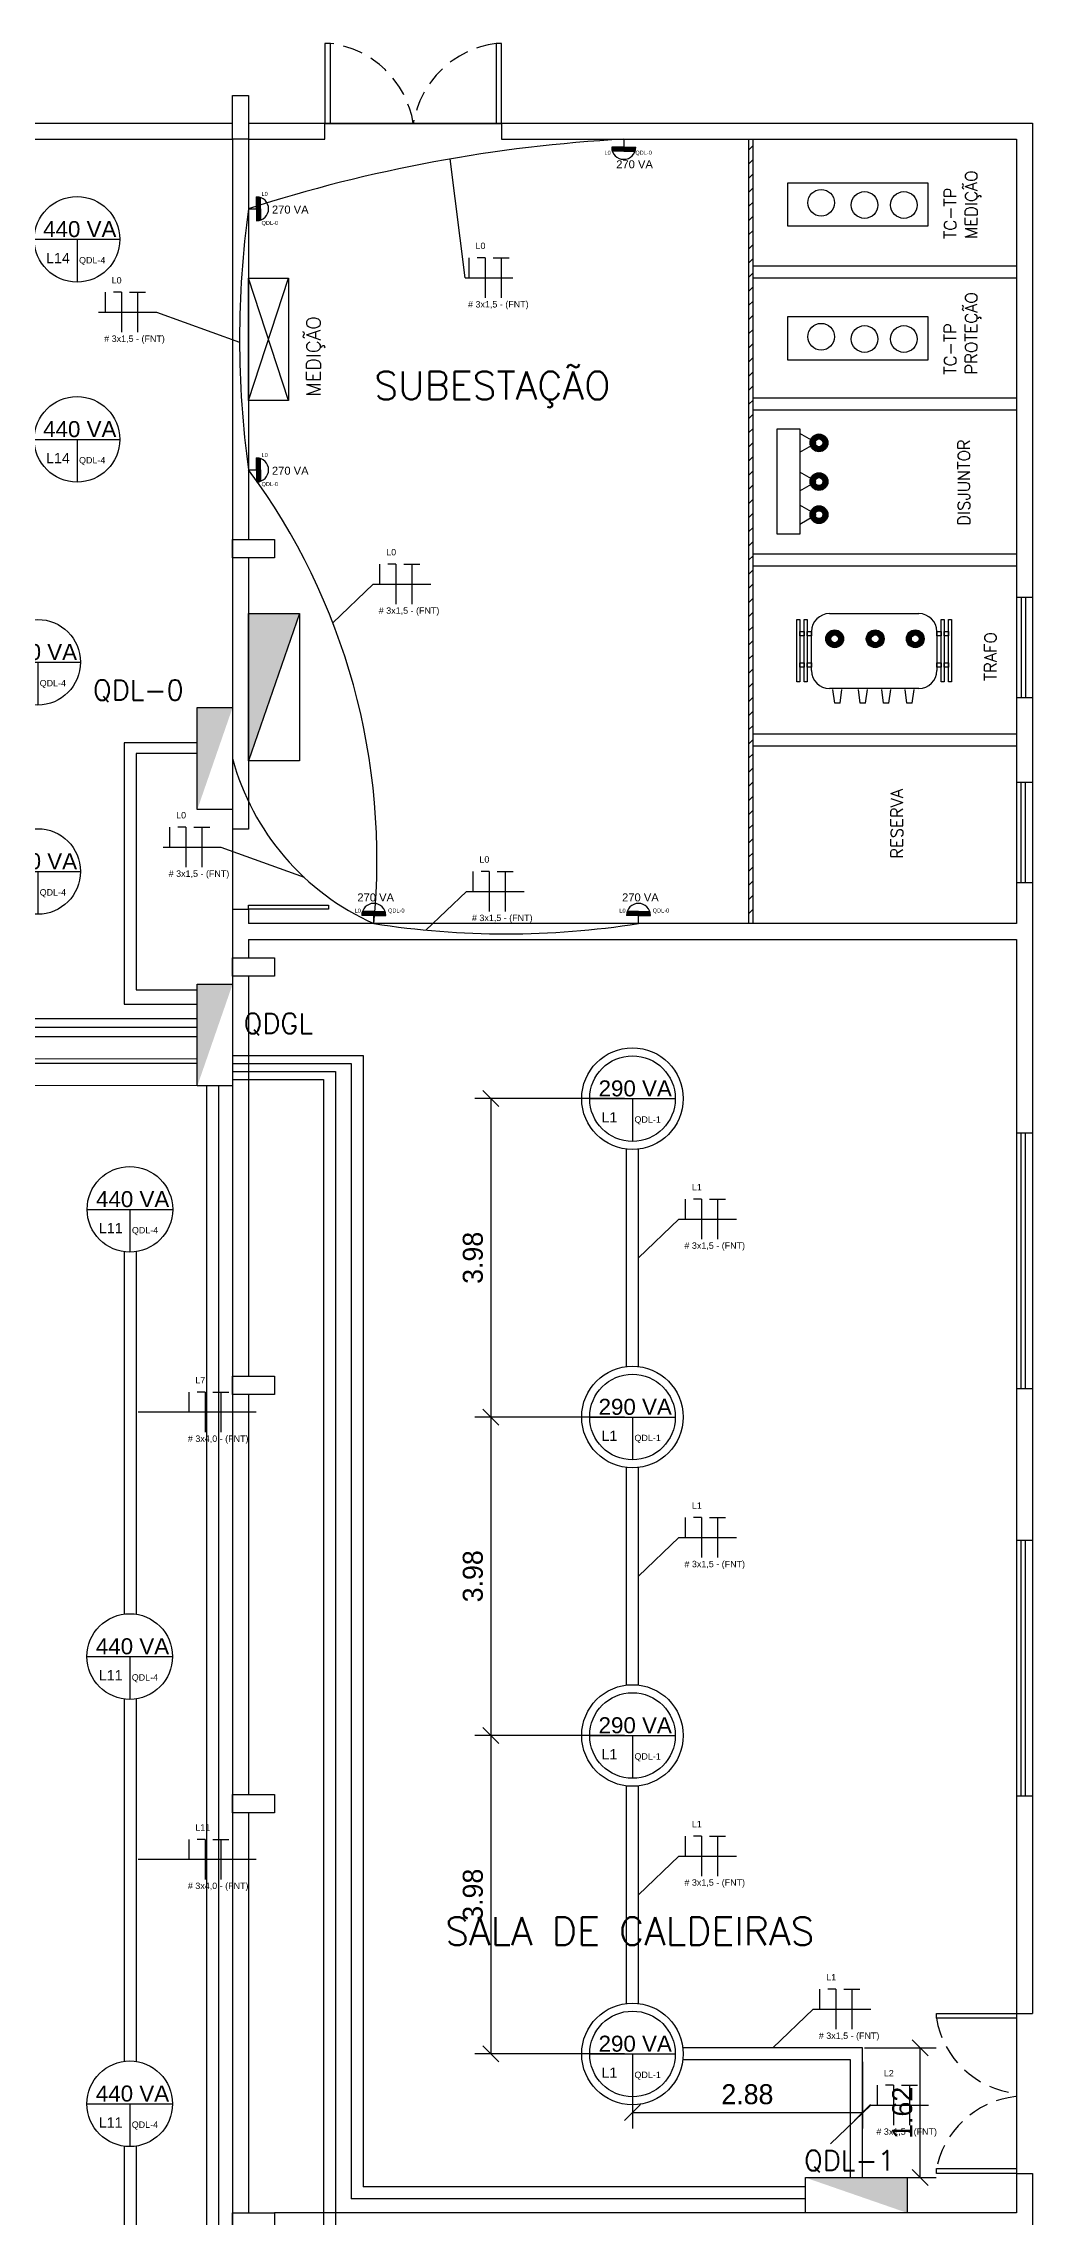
# Model space of a CAD drawing. Extents: x 196 to 487, y -48 to 152.
# Drawn here: x 315.11 to 327.48, y 34.93 to 62.09 of the extents above; entities that cross this region are included whole.
import ezdxf

# ---------------------------------------------------------------- set-up
doc = ezdxf.new("R2010")
doc.units = 0
doc.header["$MEASUREMENT"] = 0
doc.linetypes.add('DASHED2', pattern=[0.375, 0.25, -0.125])
doc.layers.get('0').update_dxf_attribs({"linetype": 'CONTINUOUS'})
doc.layers.get('DEFPOINTS').update_dxf_attribs({"linetype": 'CONTINUOUS'})
for name, color, linetype in [('_ARQ', 5, 'CONTINUOUS'), ('_ARQ-TEXTO', 4, 'CONTINUOUS'), ('_ELT-Eletrocalhas', 9, 'CONTINUOUS'), ('_ELT-Eletroduto', 7, 'CONTINUOUS'), ('_ELT-LUMINÁRIA', 2, 'CONTINUOUS'), ('_ELT-PONTO', 2, 'CONTINUOUS'), ('_ELT-PONTO-TEXTO', 4, 'CONTINUOUS'), ('ELET_FIAÇÃO', 1, 'CONTINUOUS')]:
    doc.layers.add(name, color=color, linetype=linetype)
doc.styles.add('ARIAL', font='arial.ttf')
doc.styles.add('ROMANS', font='romans')
doc.dimstyles.new('LUMINOTECNICO', dxfattribs={"dimscale": 0, "dimtxt": 0.25, "dimasz": 0.2, "dimexe": 0.2, "dimexo": 0.1, "dimgap": 0.1, "dimtad": 1, "dimdsep": 46, "dimtxsty": 'Standard', "dimblk1": 'OBLIQUE', "dimblk2": 'OBLIQUE', "dimsah": 1, "dimcen": 0.2, "dimadec": 1, "dimazin": 0, "dimtfac": 1, "dimtmove": 0, "dimatfit": 3, "dimldrblk": 'OBLIQUE', "dimfxl": 1, "dimtolj": 1, "dimtzin": 0, "dimarcsym": 0})

# ---------------------------------------------------------------- blocks, each defined once
blk = doc.blocks.new('Arandela')
at = {"layer": '_ELT-LUMINÁRIA', "linetype": 'Continuous'}
h = blk.add_hatch(color=256, dxfattribs=at)
h.dxf.hatch_style = 1
h.paths.add_polyline_path([(0.15, -0.1), (0, -0.1), (-0.15, -0.1, 0.085164), (-0.141, -0.15), (0, -0.15), (0.141, -0.15, 0.085164)])
for p, q in [((0, 0), (0, -0.1)), ((0, -0.1), (-0.15, -0.1)), ((0, -0.15), (-0.141, -0.15)), ((0, -0.1), (0.15, -0.1)), ((0, -0.15), (0.141, -0.15))]:
    blk.add_line(p, q, dxfattribs=at)
blk.add_arc((0, -0.1), 0.15, 180, 0, dxfattribs=at)
at = {"layer": '_ELT-LUMINÁRIA', "linetype": 'Continuous', "style": 'ARIAL'}
for tag, p, height in [('C', (-0.24, -0.193), 0.05), ('P', (-0.093, -0.362), 0.1), ('A', (0.146, -0.192), 0.05)]:
    blk.add_attdef(tag, p, '', height=height, dxfattribs=at)
blk = doc.blocks.new('Lum_sub')
at = {"layer": '_ELT-LUMINÁRIA', "linetype": 'Continuous'}
h = blk.add_hatch(color=256, dxfattribs=at)
h.dxf.hatch_style = 1
h.paths.add_polyline_path([(241.443, 60.598), (241.443, 60.448), (241.443, 60.298, 0.085164), (241.493, 60.307), (241.493, 60.448), (241.493, 60.589, 0.085164)])
for p, q in [((241.443, 60.448), (241.443, 60.598)), ((241.493, 60.448), (241.493, 60.589)), ((241.343, 60.448), (241.443, 60.448)), ((241.443, 60.448), (241.443, 60.298)), ((241.493, 60.448), (241.493, 60.307))]:
    blk.add_line(p, q, dxfattribs=at)
blk.add_arc((241.443, 60.448), 0.15, 270, 90, dxfattribs=at)
at = {"layer": '_ELT-LUMINÁRIA', "linetype": 'Continuous', "attachment_point": 1, "style": 'ARIAL'}
for s, width, insert, char_height in [('L0', 0.12145, (241.505, 60.659), 0.05), ('QDL-0', 0.12145, (241.505, 60.296), 0.05), ('270 VA', 0.49897, (241.635, 60.488), 0.1)]:
    blk.add_mtext_dynamic_manual_height_columns(s, width=width, gutter_width=0.4, heights=[0], dxfattribs=dict(at, insert=insert, char_height=char_height))
blk = doc.blocks.new('lum-subs2')
at = {"layer": '_ELT-LUMINÁRIA', "linetype": 'Continuous'}
h = blk.add_hatch(color=256, dxfattribs=at)
h.dxf.hatch_style = 1
h.paths.add_polyline_path([(244.169, -8.241), (244.319, -8.241), (244.469, -8.241, 0.085164), (244.461, -8.191), (244.319, -8.191), (244.178, -8.191, 0.085164)])
for p, q in [((244.319, -8.241), (244.169, -8.241)), ((244.319, -8.191), (244.178, -8.191)), ((244.319, -8.191), (244.461, -8.191)), ((244.319, -8.341), (244.319, -8.241)), ((244.319, -8.241), (244.469, -8.241))]:
    blk.add_line(p, q, dxfattribs=at)
blk.add_arc((244.319, -8.241), 0.15, 0, 180, dxfattribs=at)
at = {"layer": '_ELT-LUMINÁRIA', "linetype": 'Continuous', "attachment_point": 1, "style": 'ARIAL'}
for s, width, insert, char_height in [('270 VA', 0.49897, (244.114, -7.966), 0.1), ('L0', 0.12145, (244.08, -8.156), 0.05), ('QDL-0', 0.12145, (244.498, -8.155), 0.05)]:
    blk.add_mtext_dynamic_manual_height_columns(s, width=width, gutter_width=0.4, heights=[0], dxfattribs=dict(at, insert=insert, char_height=char_height))
blk = doc.blocks.new('Lum_VSódio')
at = {"layer": '_ELT-LUMINÁRIA', "linetype": 'Continuous'}
for points in [[(-0.535, 0), (0, 0), (0.535, 0)], [(0, 0), (0, -0.535)]]:
    blk.add_lwpolyline(points, dxfattribs=at)
for radius in [0.635, 0.535]:
    blk.add_circle((0, 0), radius, dxfattribs=at)
at = {"layer": '_ELT-LUMINÁRIA', "linetype": 'Continuous', "style": 'ARIAL'}
for tag, p, height in [('P', (-0.424, 0.028), 0.2), ('C', (-0.388, -0.298), 0.128), ('A', (0.025, -0.301), 0.08)]:
    blk.add_attdef(tag, p, '', height=height, dxfattribs=at)
blk = doc.blocks.new('FIACAO_ELETRO')
at = {"layer": 'ELET_FIAÇÃO', "linetype": 'Continuous'}
for p, q in [((0.589, 0.483), (0.589, 0.733)), ((0.789, 0.733), (0.689, 0.733)), ((0.789, 0.733), (0.789, 0.233)), ((0.889, 0.733), (1.089, 0.733)), ((0.989, 0.733), (0.989, 0.233))]:
    blk.add_line(p, q, dxfattribs=at)
at = {"layer": 'ELET_FIAÇÃO', "color": 7, "linetype": 'Continuous'}
for points in [[(0.505, 0.483), (0, 0)], [(0.505, 0.483), (1.227, 0.483)]]:
    blk.add_lwpolyline(points, dxfattribs=at)
at = {"layer": 'ELET_FIAÇÃO', "color": 7, "linetype": 'Continuous', "style": 'ARIAL'}
for tag, p in [('C', (0.668, 0.843)), ('B', (0.575, 0.113))]:
    blk.add_attdef(tag, p, '', height=0.08, dxfattribs=at)
blk = doc.blocks.new('ficao_qualidade')
at = {"layer": 'ELET_FIAÇÃO', "linetype": 'Continuous'}
for p, q in [((0.236, -1.487), (0.236, -1.237)), ((0.436, -1.237), (0.336, -1.237)), ((0.436, -1.237), (0.436, -1.737)), ((0.536, -1.237), (0.736, -1.237)), ((0.636, -1.237), (0.636, -1.737))]:
    blk.add_line(p, q, dxfattribs=at)
at = {"layer": 'ELET_FIAÇÃO', "color": 7, "linetype": 'Continuous'}
for points in [[(0.184, -1.487), (0, 0)], [(0.184, -1.487), (0.78, -1.487)]]:
    blk.add_lwpolyline(points, dxfattribs=at)
at = {"layer": 'ELET_FIAÇÃO', "color": 7, "linetype": 'Continuous', "style": 'ARIAL'}
for tag, p in [('C', (0.315, -1.127)), ('B', (0.222, -1.857))]:
    blk.add_attdef(tag, p, '', height=0.08, dxfattribs=at)
blk = doc.blocks.new('FIACAO_BANHEIRO')
at = {"layer": 'ELET_FIAÇÃO', "linetype": 'Continuous'}
for p, q in [((-1.679, 0.375), (-1.679, 0.625)), ((-1.479, 0.625), (-1.579, 0.625)), ((-1.479, 0.625), (-1.479, 0.125)), ((-1.379, 0.625), (-1.179, 0.625)), ((-1.279, 0.625), (-1.279, 0.125))]:
    blk.add_line(p, q, dxfattribs=at)
at = {"layer": 'ELET_FIAÇÃO', "color": 7, "linetype": 'Continuous'}
for points in [[(-1.763, 0.375), (-1.041, 0.375)], [(-1.041, 0.375), (0, 0)]]:
    blk.add_lwpolyline(points, dxfattribs=at)
at = {"layer": 'ELET_FIAÇÃO', "color": 7, "linetype": 'Continuous', "style": 'ARIAL'}
for tag, p in [('C', (-1.6, 0.734)), ('B', (-1.693, 0.004))]:
    blk.add_attdef(tag, p, '', height=0.08, dxfattribs=at)
blk = doc.blocks.new('_OBLIQUE')
at = {"color": 0, "linetype": 'ByBlock'}
blk.add_line((-0.5, -0.5), (0.5, 0.5), dxfattribs=at)
blk = doc.blocks.new('*D84')
at = {"layer": '_ELT-Eletroduto', "color": 0, "linetype": 'Continuous', "lineweight": -2, "transparency": 16777216}
for p, q in [((322.375, 48.905), (320.505, 48.905)), ((320.705, 48.905), (320.705, 44.925)), ((322.375, 44.925), (320.505, 44.925))]:
    blk.add_line(p, q, dxfattribs=at)
at = {"layer": 'DEFPOINTS', "color": 0, "linetype": 'Continuous', "transparency": 16777216}
for p in [(322.475, 48.905), (320.705, 44.925), (322.475, 44.925)]:
    blk.add_point(p, dxfattribs=at)
at = {"layer": '_ELT-Eletroduto', "color": 0, "linetype": 'Continuous', "lineweight": -2, "transparency": 16777216, "xscale": 0.2, "yscale": 0.2, "zscale": 0.2}
for p, rotation in [((320.705, 48.905), 90), ((320.705, 44.925), 270)]:
    blk.add_blockref('_OBLIQUE', p, dxfattribs=dict(at, rotation=rotation))
at = {"layer": '_ELT-Eletroduto', "color": 0, "linetype": 'Continuous', "transparency": 16777216, "insert": (320.48, 46.915), "char_height": 0.25, "attachment_point": 5, "rotation": 90}
blk.add_mtext('\\A1;3.98', dxfattribs=at)
blk = doc.blocks.new('*D85')
at = {"layer": '_ELT-Eletroduto', "color": 0, "linetype": 'Continuous', "lineweight": -2, "transparency": 16777216}
for p, q in [((322.375, 44.925), (320.505, 44.925)), ((320.705, 44.925), (320.705, 40.945)), ((322.375, 40.945), (320.505, 40.945))]:
    blk.add_line(p, q, dxfattribs=at)
at = {"layer": 'DEFPOINTS', "color": 0, "linetype": 'Continuous', "transparency": 16777216}
for p in [(322.475, 44.925), (320.705, 40.945), (322.475, 40.945)]:
    blk.add_point(p, dxfattribs=at)
at = {"layer": '_ELT-Eletroduto', "color": 0, "linetype": 'Continuous', "lineweight": -2, "transparency": 16777216, "xscale": 0.2, "yscale": 0.2, "zscale": 0.2}
for p, rotation in [((320.705, 44.925), 90), ((320.705, 40.945), 270)]:
    blk.add_blockref('_OBLIQUE', p, dxfattribs=dict(at, rotation=rotation))
at = {"layer": '_ELT-Eletroduto', "color": 0, "linetype": 'Continuous', "transparency": 16777216, "insert": (320.48, 42.935), "char_height": 0.25, "attachment_point": 5, "rotation": 90}
blk.add_mtext('\\A1;3.98', dxfattribs=at)
blk = doc.blocks.new('*D86')
at = {"layer": '_ELT-Eletroduto', "color": 0, "linetype": 'Continuous', "lineweight": -2, "transparency": 16777216}
for p, q in [((322.375, 40.945), (320.505, 40.945)), ((320.705, 40.945), (320.705, 36.965)), ((322.375, 36.965), (320.505, 36.965))]:
    blk.add_line(p, q, dxfattribs=at)
at = {"layer": 'DEFPOINTS', "color": 0, "linetype": 'Continuous', "transparency": 16777216}
for p in [(322.475, 40.945), (320.705, 36.965), (322.475, 36.965)]:
    blk.add_point(p, dxfattribs=at)
at = {"layer": '_ELT-Eletroduto', "color": 0, "linetype": 'Continuous', "lineweight": -2, "transparency": 16777216, "xscale": 0.2, "yscale": 0.2, "zscale": 0.2}
for p, rotation in [((320.705, 40.945), 90), ((320.705, 36.965), 270)]:
    blk.add_blockref('_OBLIQUE', p, dxfattribs=dict(at, rotation=rotation))
at = {"layer": '_ELT-Eletroduto', "color": 0, "linetype": 'Continuous', "transparency": 16777216, "insert": (320.48, 38.955), "char_height": 0.25, "attachment_point": 5, "rotation": 90}
blk.add_mtext('\\A1;3.98', dxfattribs=at)
blk = doc.blocks.new('*D87')
at = {"layer": '_ELT-Eletroduto', "color": 0, "linetype": 'Continuous', "lineweight": -2, "transparency": 16777216}
for p, q in [((322.475, 36.865), (322.475, 36.035)), ((325.35, 36.865), (325.35, 36.035)), ((322.475, 36.235), (325.35, 36.235))]:
    blk.add_line(p, q, dxfattribs=at)
at = {"layer": 'DEFPOINTS', "color": 0, "linetype": 'Continuous', "transparency": 16777216}
for p in [(322.475, 36.965), (325.35, 36.965), (325.35, 36.235)]:
    blk.add_point(p, dxfattribs=at)
at = {"layer": '_ELT-Eletroduto', "color": 0, "linetype": 'Continuous', "lineweight": -2, "transparency": 16777216, "xscale": 0.2, "yscale": 0.2, "zscale": 0.2, "rotation": 180}
blk.add_blockref('_OBLIQUE', (322.475, 36.235), dxfattribs=at)
at = {"layer": '_ELT-Eletroduto', "color": 0, "linetype": 'Continuous', "lineweight": -2, "transparency": 16777216, "xscale": 0.2, "yscale": 0.2, "zscale": 0.2}
blk.add_blockref('_OBLIQUE', (325.35, 36.235), dxfattribs=at)
at = {"layer": '_ELT-Eletroduto', "color": 0, "linetype": 'Continuous', "transparency": 16777216, "insert": (323.912, 36.46), "char_height": 0.25, "attachment_point": 5}
blk.add_mtext('\\A1;2.88', dxfattribs=at)
blk = doc.blocks.new('*D88')
at = {"layer": '_ELT-Eletroduto', "color": 0, "linetype": 'Continuous', "lineweight": -2, "transparency": 16777216}
for p, q in [((325.375, 37.04), (326.274, 37.04)), ((326.074, 35.419), (326.074, 37.04)), ((325.375, 35.419), (326.274, 35.419))]:
    blk.add_line(p, q, dxfattribs=at)
at = {"layer": 'DEFPOINTS', "color": 0, "linetype": 'Continuous', "transparency": 16777216}
for p in [(325.275, 37.04), (326.074, 37.04), (325.275, 35.419)]:
    blk.add_point(p, dxfattribs=at)
at = {"layer": '_ELT-Eletroduto', "color": 0, "linetype": 'Continuous', "lineweight": -2, "transparency": 16777216, "xscale": 0.2, "yscale": 0.2, "zscale": 0.2}
for p, rotation in [((326.074, 37.04), 90), ((326.074, 35.419), 270)]:
    blk.add_blockref('_OBLIQUE', p, dxfattribs=dict(at, rotation=rotation))
at = {"layer": '_ELT-Eletroduto', "color": 0, "linetype": 'Continuous', "transparency": 16777216, "insert": (325.849, 36.229), "char_height": 0.25, "attachment_point": 5, "rotation": 90}
blk.add_mtext('\\A1;1.62', dxfattribs=at)
blk = doc.blocks.new('LAMPADA_RECAPAGEM')
at = {"layer": '_ELT-LUMINÁRIA', "linetype": 'Continuous'}
for points in [[(-0.535, 0), (0, 0), (0.535, 0)], [(0, 0), (0, -0.535)]]:
    blk.add_lwpolyline(points, dxfattribs=at)
blk.add_circle((0, 0), 0.535, dxfattribs=at)
at = {"layer": '_ELT-LUMINÁRIA', "linetype": 'Continuous', "style": 'ARIAL'}
for tag, p, height in [('P', (-0.424, 0.028), 0.2), ('C', (-0.388, -0.298), 0.128), ('A', (0.025, -0.301), 0.08)]:
    blk.add_attdef(tag, p, '', height=height, dxfattribs=at)
blk = doc.blocks.new('Fiação_FNT_antiga')
at = {"layer": 'ELET_FIAÇÃO', "linetype": 'Continuous'}
for p, q in [((-0.2, 0), (-0.2, 0.25)), ((0, 0.25), (-0.1, 0.25)), ((0, 0.25), (0, -0.25)), ((0.1, 0.25), (0.3, 0.25)), ((0.2, 0.25), (0.2, -0.25))]:
    blk.add_line(p, q, dxfattribs=at)
at = {"layer": 'ELET_FIAÇÃO', "color": 7, "linetype": 'Continuous', "style": 'ARIAL'}
for tag, p in [('C', (-0.121, 0.36)), ('B', (-0.214, -0.37))]:
    blk.add_attdef(tag, p, '', height=0.08, dxfattribs=at)

msp = doc.modelspace()

# ---------------------------------------------------------------- hatches: boundary and pattern name
at = {"layer": '_ARQ'}
h = msp.add_hatch(dxfattribs=at)
h.set_pattern_fill('ANSI31', color=256, style=0)
h.set_pattern_definition([(45, (54.68153, -73.07385), (-0.08838835, 0.08838835), [])])
h.paths.add_polyline_path([(323.984, 60.895), (323.931, 60.895), (323.931, 51.095), (323.984, 51.095)])
at = {"layer": '_ELT-PONTO', "linetype": 'Continuous'}
h = msp.add_hatch(color=256, dxfattribs=at)
h.paths.add_polyline_path([(324.696, 57.101, 1), (324.918, 57.101, 1)])
h.paths.add_polyline_path([(324.856, 57.101, -1), (324.758, 57.101, -1)], flags=16)
h = msp.add_hatch(color=256, dxfattribs=at)
h.paths.add_polyline_path([(324.696, 56.617, 1), (324.918, 56.617, 1)])
h.paths.add_polyline_path([(324.856, 56.617, -1), (324.758, 56.617, -1)], flags=16)
h = msp.add_hatch(color=256, dxfattribs=at)
h.paths.add_polyline_path([(324.696, 56.204, 1), (324.918, 56.204, 1)])
h.paths.add_polyline_path([(324.856, 56.204, -1), (324.758, 56.204, -1)], flags=16)
for points in [[(317.675, 53.128), (318.311, 54.968), (317.675, 54.968)], [(317.034, 52.519), (317.475, 53.793), (317.034, 53.793)], [(317.034, 49.063), (317.475, 50.336), (317.034, 50.336)], [(324.638, 35.419), (325.911, 34.978), (325.911, 35.419)]]:
    msp.add_hatch(color=256, dxfattribs=at).paths.add_polyline_path(points)
h = msp.add_hatch(color=256, dxfattribs=at)
h.paths.add_polyline_path([(325.113, 54.652, 1), (324.892, 54.652, 1)])
h.paths.add_polyline_path([(324.953, 54.652, -1), (325.052, 54.652, -1)], flags=16)
h = msp.add_hatch(color=256, dxfattribs=at)
h.paths.add_polyline_path([(325.51, 54.542, 1), (325.51, 54.763, 1)])
h.paths.add_polyline_path([(325.51, 54.702, -1), (325.51, 54.603, -1)], flags=16)
h = msp.add_hatch(color=256, dxfattribs=at)
h.paths.add_polyline_path([(326.122, 54.652, 1), (325.901, 54.652, 1)])
h.paths.add_polyline_path([(325.962, 54.652, -1), (326.061, 54.652, -1)], flags=16)

# ---------------------------------------------------------------- linework, layer by layer
at = {"layer": '_ARQ'}
for p, q in [((311.475, 61.095), (317.472, 61.095)), ((311.475, 60.895), (317.475, 60.895)), ((317.475, 60.895), (317.475, 22.41)), ((317.675, 61.095), (327.475, 61.095)), ((317.675, 60.895), (317.675, 55.895)), ((317.675, 60.895), (318.629, 60.895)), ((320.839, 60.895), (327.275, 60.895)), ((323.931, 51.095), (323.931, 60.895)), ((323.984, 51.095), (323.984, 60.895)), ((327.275, 60.895), (327.275, 51.095)), ((327.475, 61.095), (327.475, 37.472)), ((323.984, 59.315), (327.275, 59.315)), ((323.984, 59.165), (327.275, 59.165)), ((323.984, 57.665), (327.275, 57.665)), ((323.984, 57.515), (327.275, 57.515)), ((323.984, 55.715), (327.275, 55.715)), ((323.984, 55.565), (327.275, 55.565)), ((327.275, 55.171), (327.478, 55.171)), ((327.34, 53.92), (327.34, 55.171)), ((327.393, 53.92), (327.393, 55.171)), ((327.275, 53.92), (327.478, 53.92)), ((323.984, 53.465), (327.275, 53.465)), ((323.984, 53.315), (327.275, 53.315)), ((327.272, 52.859), (327.475, 52.859)), ((327.337, 51.608), (327.337, 52.859)), ((327.39, 51.608), (327.39, 52.859)), ((327.272, 51.608), (327.475, 51.608)), ((317.475, 51.274), (317.675, 51.274)), ((317.675, 51.274), (317.675, 51.095)), ((327.275, 51.095), (317.675, 51.095)), ((317.675, 50.895), (327.275, 50.895)), ((317.675, 50.895), (317.675, 50.666)), ((327.275, 50.895), (327.275, 37.472)), ((317.675, 50.437), (317.675, 45.437)), ((327.275, 48.478), (327.475, 48.478)), ((327.337, 45.278), (327.337, 48.475)), ((327.39, 45.278), (327.39, 48.475)), ((317.675, 45.208), (317.675, 40.208)), ((327.475, 45.278), (327.275, 45.278)), ((327.275, 43.388), (327.475, 43.388)), ((327.337, 40.188), (327.337, 43.385)), ((327.39, 40.188), (327.39, 43.385)), ((317.675, 39.978), (317.675, 34.978)), ((327.475, 40.188), (327.275, 40.188)), ((327.275, 37.472), (327.475, 37.472)), ((327.275, 35.472), (327.475, 35.472)), ((327.275, 35.472), (327.275, 34.978)), ((327.475, 35.472), (327.475, 30.809)), ((327.275, 34.978), (317.999, 34.978))]:
    msp.add_line(p, q, dxfattribs=at)
at = {"layer": '_ARQ', "linetype": 'Continuous'}
for p, q in [((318.629, 61.093), (320.839, 61.093)), ((318.629, 60.895), (318.629, 61.093)), ((320.839, 61.093), (320.839, 60.895)), ((317.675, 55.666), (317.675, 52.274)), ((317.675, 52.274), (317.475, 52.274)), ((327.275, 37.472), (327.275, 35.472))]:
    msp.add_line(p, q, dxfattribs=at)
for points in [[(318.629, 61.093), (318.699, 61.093), (318.699, 62.093), (318.629, 62.093)], [(320.769, 61.093), (320.839, 61.093), (320.839, 62.093), (320.769, 62.093)], [(317.675, 60.895), (317.472, 60.895), (317.472, 61.443), (317.675, 61.443)], [(327.275, 37.412), (326.275, 37.412), (326.275, 37.472), (327.275, 37.472)], [(327.275, 35.472), (326.275, 35.472), (326.275, 35.532), (327.275, 35.532)]]:
    msp.add_lwpolyline(points, close=True, dxfattribs=at)
at = {"layer": '_ARQ'}
for points in [[(317.475, 55.895), (317.999, 55.895), (317.999, 55.666), (317.475, 55.666)], [(317.675, 51.274), (317.675, 51.324), (318.675, 51.324), (318.675, 51.274)], [(317.475, 50.666), (317.999, 50.666), (317.999, 50.437), (317.475, 50.437)], [(317.475, 45.437), (317.999, 45.437), (317.999, 45.208), (317.475, 45.208)], [(317.475, 40.208), (317.999, 40.208), (317.999, 39.978), (317.475, 39.978)], [(317.475, 34.978), (317.999, 34.978), (317.999, 34.749), (317.475, 34.749)]]:
    msp.add_lwpolyline(points, close=True, dxfattribs=at)
at = {"layer": '_ARQ', "linetype": 'DASHED2'}
for centre, radius, start, end in [((318.547, 60.899), 1.204, 9.3793, 82.7104), ((320.922, 60.897), 1.204, 97.2896, 170.6207), ((327.395, 37.602), 1.136, 189.6213, 263.9217), ((327.388, 35.302), 1.136, 96.0783, 170.3787)]:
    msp.add_arc(centre, radius, start, end, dxfattribs=at)
at = {"layer": '_ELT-Eletrocalhas', "color": 6}
for p, q in [((317.034, 49.793), (297.936, 49.793)), ((317.034, 49.901), (298.047, 49.901)), ((317.034, 49.397), (277.821, 49.461)), ((317.036, 49.678), (278.085, 49.678)), ((317.475, 49.442), (319.107, 49.442)), ((319.107, 49.442), (319.107, 35.303)), ((317.036, 49.343), (274.176, 49.343)), ((317.472, 49.342), (318.957, 49.342)), ((317.475, 49.244), (318.76, 49.244)), ((318.76, 49.244), (318.76, 22.965)), ((318.957, 49.342), (318.957, 35.153)), ((317.034, 49.063), (274.44, 49.132)), ((317.148, 49.063), (317.148, 22.686)), ((317.298, 49.063), (317.298, 22.536)), ((317.475, 49.145), (318.61, 49.145)), ((318.61, 49.145), (318.61, 22.815)), ((324.638, 35.153), (318.957, 35.153)), ((324.638, 35.303), (319.107, 35.303))]:
    msp.add_line(p, q, dxfattribs=at)
at = {"layer": '_ELT-Eletrocalhas'}
for p, q in [((322.4, 45.56), (322.4, 48.27)), ((322.55, 45.56), (322.55, 48.27)), ((316.122, 42.459), (316.122, 46.996)), ((316.272, 42.459), (316.272, 46.996)), ((322.4, 41.58), (322.4, 44.29)), ((322.55, 41.58), (322.55, 44.29)), ((316.122, 36.87), (316.122, 41.407)), ((316.272, 36.87), (316.272, 41.407)), ((322.4, 37.6), (322.4, 40.31)), ((322.55, 37.6), (322.55, 40.31)), ((325.35, 37.04), (323.11, 37.04)), ((325.35, 35.419), (325.35, 37.04)), ((325.2, 36.89), (323.11, 36.89)), ((325.2, 35.419), (325.2, 36.89)), ((316.122, 31.28), (316.122, 35.817)), ((316.272, 31.28), (316.272, 35.817))]:
    msp.add_line(p, q, dxfattribs=at)
at = {"layer": '_ELT-Eletrocalhas', "linetype": 'Continuous'}
for p, q in [((317.768, 44.985), (316.294, 44.985)), ((317.768, 39.396), (316.294, 39.396))]:
    msp.add_line(p, q, dxfattribs=at)
at = {"layer": '_ELT-Eletrocalhas', "color": 6}
for points in [[(317.034, 53.35), (316.119, 53.35), (316.119, 50.084), (317.033, 50.084), (317.033, 50.084)], [(317.034, 53.217), (316.269, 53.217), (316.269, 50.263), (317.033, 50.263), (317.033, 50.263)]]:
    msp.add_lwpolyline(points, dxfattribs=at)
at = {"layer": '_ELT-Eletroduto', "linetype": 'Continuous'}
for centre, radius, start, end in [((323.358, 42.43), 18.492, 93.0789, 107.8978), ((329.398, 58.395), 11.836, 172.0757, 187.9243), ((311.117, 51.903), 8.163, 354.3231, 36.5467), ((320.531, 53.987), 3.168, 195.2173, 245.9371), ((320.895, 61.415), 10.452, 260.8891, 279.1109)]:
    msp.add_arc(centre, radius, start, end, dxfattribs=at)
at = {"layer": '_ELT-PONTO', "linetype": 'Continuous'}
for p, q in [((317.675, 57.632), (318.176, 59.159)), ((318.176, 57.632), (317.675, 59.159)), ((318.311, 54.968), (317.675, 53.128)), ((324.939, 54.967), (326.055, 54.967)), ((324.714, 54.256), (324.714, 54.742)), ((326.28, 54.742), (326.28, 54.256)), ((326.055, 54.031), (324.939, 54.031)), ((325.004, 53.846), (324.982, 54.018)), ((325.07, 53.846), (325.004, 53.846)), ((325.07, 53.846), (325.094, 54.018)), ((325.324, 53.846), (325.302, 54.018)), ((325.39, 53.846), (325.324, 53.846)), ((325.39, 53.846), (325.414, 54.018)), ((325.575, 54.031), (325.415, 54.031)), ((325.614, 53.846), (325.592, 54.018)), ((325.679, 53.846), (325.614, 53.846)), ((325.679, 53.846), (325.704, 54.018)), ((325.907, 53.846), (325.885, 54.018)), ((325.973, 53.846), (325.907, 53.846)), ((325.973, 53.846), (325.997, 54.018))]:
    msp.add_line(p, q, dxfattribs=at)
for points in [[(324.417, 59.81), (324.417, 60.353), (326.17, 60.353), (326.17, 59.81)], [(317.675, 59.159), (318.176, 59.159), (318.176, 57.632), (317.675, 57.632)], [(324.417, 58.136), (324.417, 58.679), (326.17, 58.679), (326.17, 58.136)], [(324.286, 55.958), (324.286, 57.277), (324.567, 57.277), (324.567, 55.958)], [(324.77, 57.101), (324.567, 57.218), (324.567, 56.984)], [(324.77, 56.617), (324.567, 56.734), (324.567, 56.5)], [(324.77, 56.204), (324.567, 56.321), (324.567, 56.087)], [(317.675, 54.968), (318.311, 54.968), (318.311, 53.128), (317.675, 53.128)], [(324.569, 54.116), (324.531, 54.116), (324.531, 54.892), (324.569, 54.892)], [(324.66, 54.116), (324.622, 54.116), (324.622, 54.892), (324.66, 54.892)], [(326.372, 54.116), (326.334, 54.116), (326.334, 54.892), (326.372, 54.892)], [(326.464, 54.116), (326.426, 54.116), (326.426, 54.892), (326.464, 54.892)], [(324.622, 54.69), (324.568, 54.69), (324.568, 54.742), (324.622, 54.742)], [(324.714, 54.69), (324.66, 54.69), (324.66, 54.742), (324.714, 54.742)], [(326.334, 54.69), (326.28, 54.69), (326.28, 54.742), (326.334, 54.742)], [(326.426, 54.69), (326.372, 54.69), (326.372, 54.742), (326.426, 54.742)], [(324.622, 54.299), (324.568, 54.299), (324.568, 54.351), (324.622, 54.351)], [(324.714, 54.299), (324.66, 54.299), (324.66, 54.351), (324.714, 54.351)], [(326.334, 54.299), (326.28, 54.299), (326.28, 54.351), (326.334, 54.351)], [(326.426, 54.299), (326.372, 54.299), (326.372, 54.351), (326.426, 54.351)], [(317.034, 53.793), (317.475, 53.793), (317.475, 52.519), (317.034, 52.519)], [(317.034, 50.336), (317.475, 50.336), (317.475, 49.063), (317.034, 49.063)], [(325.911, 35.419), (325.911, 34.978), (324.638, 34.978), (324.638, 35.419)]]:
    msp.add_lwpolyline(points, close=True, dxfattribs=at)
for centre, radius in [((324.834, 60.102), 0.167), ((325.377, 60.074), 0.167), ((325.869, 60.074), 0.167), ((324.834, 58.428), 0.167), ((325.377, 58.399), 0.167), ((325.869, 58.399), 0.167), ((324.807, 57.101), 0.111), ((324.807, 57.101), 0.0492), ((324.807, 56.617), 0.111), ((324.807, 56.617), 0.0492), ((324.807, 56.204), 0.111), ((324.807, 56.204), 0.0492), ((325.003, 54.652), 0.111), ((325.003, 54.652), 0.0492), ((325.51, 54.652), 0.111), ((325.51, 54.652), 0.0492), ((326.011, 54.652), 0.111), ((326.011, 54.652), 0.0492)]:
    msp.add_circle(centre, radius, dxfattribs=at)
for centre, start, end in [((324.939, 54.742), 90, 180), ((326.055, 54.742), 0, 90), ((324.939, 54.256), 180, 270), ((326.055, 54.256), 270, 0)]:
    msp.add_arc(centre, 0.225, start, end, dxfattribs=at)

# ---------------------------------------------------------------- block references
at = {"linetype": 'Continuous'}
msp.add_blockref('ficao_qualidade', (320.197, 60.65), dxfattribs=at).add_auto_attribs({'B': '# 3x1,5 - (FNT)', 'C': 'L0'})
at = {"layer": '_ELT-Eletrocalhas', "linetype": 'Continuous'}
for name, p, values in [('FIACAO_ELETRO', (318.728, 54.852), {'C': 'L0', 'B': '# 3x1,5 - (FNT)'}), ('FIACAO_ELETRO', (319.893, 51.011), {'C': 'L0', 'B': '# 3x1,5 - (FNT)'}), ('FIACAO_ELETRO', (322.55, 46.915), {'C': 'L1', 'B': '# 3x1,5 - (FNT)'}), ('Fiação_FNT_antiga', (317.13, 44.985), {'C': 'L7', 'B': '# 3x4,0 - (FNT)'}), ('FIACAO_ELETRO', (322.55, 42.935), {'C': 'L1', 'B': '# 3x1,5 - (FNT)'}), ('Fiação_FNT_antiga', (317.13, 39.396), {'C': 'L11', 'B': '# 3x4,0 - (FNT)'}), ('FIACAO_ELETRO', (322.55, 38.955), {'C': 'L1', 'B': '# 3x1,5 - (FNT)'}), ('FIACAO_ELETRO', (324.23, 37.04), {'C': 'L1', 'B': '# 3x1,5 - (FNT)'}), ('FIACAO_ELETRO', (324.95, 35.841), {'C': 'L2', 'B': '# 3x1,5 - (FNT)'})]:
    msp.add_blockref(name, p, dxfattribs=at).add_auto_attribs(values)
at = {"layer": '_ELT-Eletroduto', "linetype": 'Continuous'}
msp.add_blockref('Arandela', (322.365, 60.895), dxfattribs=at).add_auto_attribs({'P': '270 VA', 'C': 'L0', 'A': 'QDL-0'})
at = {"layer": '_ELT-Eletroduto'}
for p, values in [((315.53, 59.645), {'P': '440 VA', 'C': 'L14', 'A': 'QDL-4'}), ((315.53, 57.145), {'P': '440 VA', 'C': 'L14', 'A': 'QDL-4'}), ((315.038, 54.359), {'P': '440 VA', 'C': 'L13', 'A': 'QDL-4'}), ((315.038, 51.744), {'P': '440 VA', 'C': 'L13', 'A': 'QDL-4'}), ((316.191, 47.521), {'P': '440 VA ', 'C': 'L11', 'A': 'QDL-4'}), ((316.189, 41.932), {'P': '440 VA ', 'C': 'L11', 'A': 'QDL-4'}), ((316.189, 36.342), {'P': '440 VA ', 'C': 'L11', 'A': 'QDL-4'})]:
    msp.add_blockref('LAMPADA_RECAPAGEM', p, dxfattribs=at).add_auto_attribs(values)
at = {"layer": '_ELT-Eletroduto', "linetype": 'Continuous'}
for name, p in [('Lum_sub', (76.332, -0.421)), ('Lum_sub', (76.332, -3.685)), ('lum-subs2', (74.921, 59.436)), ('lum-subs2', (78.231, 59.436))]:
    msp.add_blockref(name, p, dxfattribs=at)
at = {"layer": '_ELT-LUMINÁRIA', "linetype": 'Continuous'}
for p in [(322.475, 48.905), (322.475, 44.925), (322.475, 40.945), (322.475, 36.965)]:
    msp.add_blockref('Lum_VSódio', p, dxfattribs=at).add_auto_attribs({'P': '290 VA', 'C': 'L1', 'A': 'QDL-1'})
at = {"layer": 'ELET_FIAÇÃO'}
for p in [(317.563, 58.359), (318.369, 51.673)]:
    msp.add_blockref('FIACAO_BANHEIRO', p, dxfattribs=at).add_auto_attribs({'C': 'L0', 'B': '# 3x1,5 - (FNT)'})

# ---------------------------------------------------------------- texts
at = {"layer": '_ARQ-TEXTO', "style": 'ROMANS'}
for s, height, p in [('SUBESTAÇÃO', 0.35, (319.245, 57.644)), ('QDL-0', 0.25, (315.727, 53.887)), ('QDGL', 0.25, (317.611, 49.721)), ('SALA DE CALDEIRAS', 0.35, (320.132, 38.326)), ('QDL-1', 0.25, (324.619, 35.509))]:
    msp.add_text(s, height=height, dxfattribs=at).set_placement(p)
at = {"layer": '_ELT-PONTO-TEXTO', "style": 'ROMANS'}
for s, height, p in [('MEDIÇÃO', 0.15, (326.786, 59.65)), ('TC-TP', 0.15, (326.524, 59.65)), ('PROTEÇÃO', 0.15, (326.786, 57.955)), ('MEDIÇÃO', 0.176, (318.576, 57.68)), ('TC-TP', 0.15, (326.524, 57.955)), ('DISJUNTOR', 0.15, (326.695, 56.066)), ('TRAFO', 0.15, (327.027, 54.124)), ('RESERVA', 0.15, (325.857, 51.904))]:
    msp.add_text(s, height=height, rotation=90, dxfattribs=at).set_placement(p)

# ---------------------------------------------------------------- dimensions: what is measured, and where the dimension line sits
at = {"layer": '_ELT-Eletroduto', "linetype": 'Continuous'}
for base, p1, p2, picture, middle in [((320.705, 44.925), (322.475, 48.905), (322.475, 44.925), '*D84', (320.48, 46.915)), ((320.705, 40.945), (322.475, 44.925), (322.475, 40.945), '*D85', (320.48, 42.935)), ((320.705, 36.965), (322.475, 40.945), (322.475, 36.965), '*D86', (320.48, 38.955)), ((326.074, 37.04), (325.275, 35.419), (325.275, 37.04), '*D88', (325.849, 36.229))]:
    dim = msp.add_linear_dim(base=base, p1=p1, p2=p2, angle=90, dimstyle='LUMINOTECNICO', override={"dimscale": 1}, dxfattribs=at)
    dim.commit()
    dim.dimension.update_dxf_attribs({"geometry": picture, "text_midpoint": middle})
dim = msp.add_linear_dim(base=(325.349771375, 36.235268634), p1=(322.474771375, 36.965133179), p2=(325.349771375, 36.965133179), dimstyle='LUMINOTECNICO', override={"dimscale": 1}, dxfattribs=at)
dim.commit()
dim.dimension.update_dxf_attribs({"geometry": '*D87', "text_midpoint": (323.912271375, 36.460268634)})

doc.saveas('drawing.dxf')
